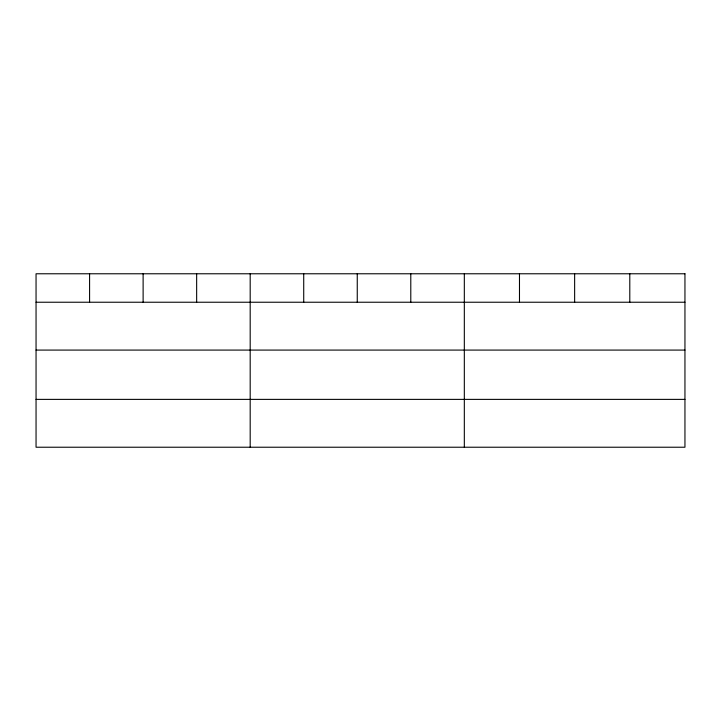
<?xml version="1.0" encoding="UTF-8"?>
<svg xmlns="http://www.w3.org/2000/svg" width="721" height="721" viewBox="0 0 721 721"><rect width="100%" height="100%" fill="white"/><g stroke="black" fill="none" stroke-linecap="round" stroke-linejoin="round"><path stroke-width="1.08" d="M36.05 302.234L684.95 302.234M36.05 350.082L684.95 350.082M36.05 399.38L684.95 399.38M629.793 273.773L629.793 302.234M574.637 273.773L574.637 302.234M519.481 273.773L519.481 302.234M464.324 273.773L464.324 447.227M410.79 273.773L410.79 302.234M357.255 273.773L357.255 302.234M303.721 273.773L303.721 302.234M250.187 273.773L250.187 447.227M196.653 273.773L196.653 302.234M143.119 273.773L143.119 302.234M89.584 273.773L89.584 302.234M684.95 273.773L36.05 273.773L36.05 447.227L684.95 447.227L684.95 273.773"/></g></svg>
